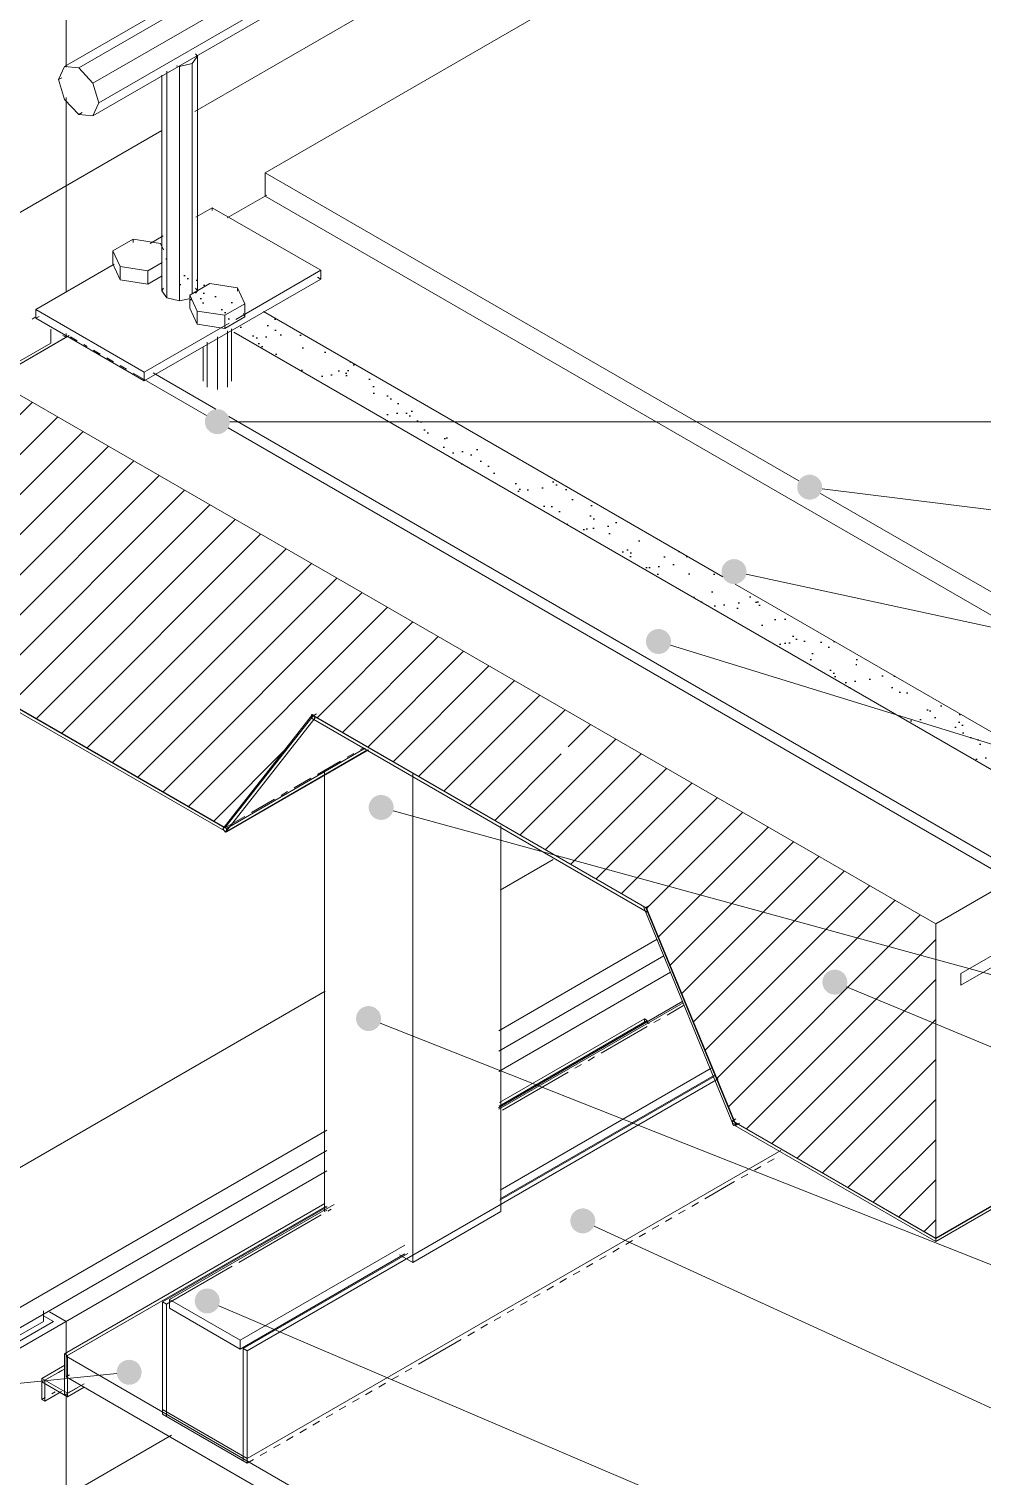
# Model space of a CAD drawing. Header units: millimetres. Extents: x 0 to 297, y 0 to 420.
# Drawn here: x 86.64 to 113.38, y 186.83 to 227.41 of the extents above; entities that cross this region are included whole.
import ezdxf

# ---------------------------------------------------------------- set-up
doc = ezdxf.new("R2010")
doc.units = ezdxf.units.MM
for name, color, linetype in [('2-DETALLES-ARISTAS', 7, 'Continuous'), ('2-DETALLES-RAYADOS', 8, 'Continuous'), ('3-TEXTOS', 7, 'Continuous')]:
    doc.layers.add(name, color=color, linetype=linetype)

msp = doc.modelspace()

# ---------------------------------------------------------------- hatches: boundary and pattern name
at = {"layer": '2-DETALLES-RAYADOS'}
h = msp.add_hatch(dxfattribs=at)
h.set_pattern_fill('ANSI31', scale=0.25)
h.paths.add_polyline_path([(103.956, 202.782), (103.966, 202.758), (103.985, 202.747), (103.985, 202.747), (103.985, 202.712), (106.441, 196.757), (112.075, 193.505), (112.075, 193.505), (112.075, 202.315), (112.075, 202.315), (75.588, 223.38), (75.588, 219.694), (75.616, 219.684), (75.647, 219.669), (75.676, 219.651), (75.704, 219.631), (75.729, 219.608), (75.753, 219.582), (75.773, 219.555), (75.79, 219.525), (75.805, 219.494), (75.817, 219.462), (75.825, 219.429), (75.83, 219.395), (75.832, 219.36), (75.83, 219.326), (75.825, 219.292), (75.817, 219.259), (75.805, 219.226), (75.79, 219.195), (75.773, 219.166), (75.753, 219.138), (75.729, 219.113), (75.704, 219.09), (75.676, 219.069), (75.647, 219.052), (75.616, 219.037), (75.588, 219.027), (75.588, 214.562), (75.573, 214.567), (75.585, 214.563), (75.588, 214.562), (92.134, 205.009), (94.567, 208.099), (94.567, 208.185), (103.931, 202.779)])
h.paths.add_polyline_path([(101.805, 207.245), (101.805, 207.245), (101.857, 207.071), (101.805, 206.956), (101.68, 206.969), (101.68, 206.969), (101.68, 206.969), (101.555, 207.1), (101.555, 207.1), (101.503, 207.275), (101.555, 207.389), (101.68, 207.377), (101.68, 207.377), (101.68, 207.377)])
h.paths.add_polyline_path([(109.594, 200.649), (109.589, 200.615), (109.581, 200.582), (109.569, 200.549), (109.555, 200.518), (109.537, 200.489), (109.517, 200.461), (109.493, 200.436), (109.468, 200.412), (109.44, 200.392), (109.411, 200.374), (109.38, 200.36), (109.347, 200.348), (109.314, 200.34), (109.28, 200.335), (109.246, 200.333), (109.211, 200.335), (109.178, 200.34), (109.145, 200.348), (109.112, 200.36), (109.081, 200.374), (109.051, 200.392), (109.024, 200.412), (108.998, 200.436), (108.975, 200.461), (108.955, 200.489), (108.937, 200.518), (108.923, 200.549), (108.911, 200.582), (108.903, 200.615), (108.898, 200.649), (108.896, 200.683), (108.898, 200.718), (108.903, 200.751), (108.911, 200.784), (108.923, 200.817), (108.937, 200.848), (108.955, 200.878), (108.975, 200.905), (108.998, 200.931), (109.024, 200.954), (109.051, 200.974), (109.081, 200.992), (109.112, 201.006), (109.145, 201.018), (109.178, 201.026), (109.211, 201.031), (109.246, 201.033), (109.28, 201.031), (109.314, 201.026), (109.347, 201.018), (109.38, 201.006), (109.411, 200.992), (109.44, 200.974), (109.468, 200.954), (109.493, 200.931), (109.517, 200.905), (109.537, 200.878), (109.555, 200.848), (109.569, 200.817), (109.581, 200.785), (109.589, 200.751), (109.594, 200.718), (109.596, 200.683)])
h = msp.add_hatch(dxfattribs=at)
h.set_pattern_fill('AR-SAND', scale=0.02)
h.paths.add_polyline_path([(90.437, 220.032), (116.317, 205.091), (116.317, 205.091), (116.317, 206.152), (116.317, 206.152), (106.453, 211.847), (106.452, 211.847), (106.418, 211.846), (106.383, 211.847), (106.349, 211.852), (106.316, 211.861), (106.284, 211.872), (106.252, 211.887), (106.223, 211.905), (106.196, 211.925), (106.17, 211.948), (106.147, 211.974), (106.126, 212.001), (106.109, 212.03), (106.099, 212.052), (90.437, 221.094), (90.437, 220.032), (90.437, 220.032), (90.437, 220.032)])
at = {"layer": '3-TEXTOS'}
h = msp.add_hatch(color=7, dxfattribs=at)
h.dxf.hatch_style = 1
h.paths.add_polyline_path([(92.272, 216.4), (92.27, 216.366), (92.265, 216.332), (92.257, 216.299), (92.245, 216.267), (92.231, 216.235), (92.213, 216.206), (92.193, 216.179), (92.169, 216.153), (92.144, 216.13), (92.116, 216.109), (92.087, 216.092), (92.056, 216.077), (92.023, 216.066), (91.99, 216.057), (91.956, 216.052), (91.922, 216.05), (91.887, 216.052), (91.854, 216.057), (91.821, 216.066), (91.788, 216.077), (91.757, 216.092), (91.727, 216.109), (91.7, 216.13), (91.674, 216.153), (91.651, 216.179), (91.631, 216.206), (91.613, 216.235), (91.599, 216.267), (91.587, 216.299), (91.579, 216.332), (91.574, 216.366), (91.572, 216.4), (91.574, 216.435), (91.579, 216.469), (91.587, 216.502), (91.599, 216.534), (91.613, 216.566), (91.631, 216.595), (91.651, 216.622), (91.674, 216.648), (91.7, 216.671), (91.727, 216.692), (91.757, 216.709), (91.788, 216.724), (91.821, 216.736), (91.854, 216.744), (91.887, 216.749), (91.922, 216.75), (91.956, 216.749), (91.99, 216.744), (92.023, 216.736), (92.056, 216.724), (92.087, 216.709), (92.116, 216.692), (92.144, 216.671), (92.169, 216.648), (92.193, 216.622), (92.213, 216.595), (92.231, 216.566), (92.245, 216.534), (92.257, 216.502), (92.265, 216.469), (92.27, 216.435)])
h = msp.add_hatch(color=7, dxfattribs=at)
h.dxf.hatch_style = 1
h.paths.add_polyline_path([(108.889, 214.563), (108.887, 214.529), (108.882, 214.495), (108.874, 214.462), (108.862, 214.429), (108.847, 214.398), (108.83, 214.369), (108.81, 214.341), (108.786, 214.316), (108.761, 214.293), (108.733, 214.272), (108.704, 214.255), (108.673, 214.24), (108.64, 214.228), (108.607, 214.22), (108.573, 214.215), (108.539, 214.213), (108.504, 214.215), (108.471, 214.22), (108.437, 214.228), (108.405, 214.24), (108.374, 214.255), (108.344, 214.272), (108.317, 214.293), (108.291, 214.316), (108.268, 214.341), (108.248, 214.369), (108.23, 214.398), (108.215, 214.429), (108.204, 214.462), (108.196, 214.495), (108.191, 214.529), (108.189, 214.563), (108.191, 214.598), (108.196, 214.632), (108.204, 214.665), (108.215, 214.697), (108.23, 214.729), (108.248, 214.758), (108.268, 214.785), (108.291, 214.811), (108.317, 214.834), (108.344, 214.854), (108.374, 214.872), (108.405, 214.887), (108.437, 214.898), (108.471, 214.907), (108.504, 214.912), (108.539, 214.913), (108.573, 214.912), (108.607, 214.907), (108.64, 214.898), (108.673, 214.887), (108.704, 214.872), (108.733, 214.854), (108.761, 214.834), (108.786, 214.811), (108.81, 214.785), (108.83, 214.758), (108.847, 214.729), (108.862, 214.697), (108.874, 214.665), (108.882, 214.632), (108.887, 214.598)])
h = msp.add_hatch(color=7, dxfattribs=at)
h.dxf.hatch_style = 1
h.paths.add_polyline_path([(106.768, 212.196), (106.766, 212.161), (106.761, 212.127), (106.753, 212.094), (106.741, 212.062), (106.726, 212.03), (106.709, 212.001), (106.688, 211.974), (106.665, 211.948), (106.639, 211.925), (106.612, 211.905), (106.583, 211.887), (106.551, 211.872), (106.519, 211.861), (106.486, 211.852), (106.452, 211.847), (106.418, 211.846), (106.383, 211.847), (106.349, 211.852), (106.316, 211.861), (106.284, 211.872), (106.252, 211.887), (106.223, 211.905), (106.196, 211.925), (106.17, 211.948), (106.147, 211.974), (106.126, 212.001), (106.109, 212.03), (106.094, 212.062), (106.083, 212.094), (106.074, 212.127), (106.069, 212.161), (106.068, 212.196), (106.069, 212.23), (106.074, 212.264), (106.083, 212.297), (106.094, 212.33), (106.109, 212.361), (106.126, 212.39), (106.147, 212.418), (106.17, 212.443), (106.196, 212.466), (106.223, 212.487), (106.252, 212.504), (106.284, 212.519), (106.316, 212.531), (106.349, 212.539), (106.383, 212.544), (106.418, 212.546), (106.452, 212.544), (106.486, 212.539), (106.519, 212.531), (106.551, 212.519), (106.583, 212.504), (106.612, 212.487), (106.639, 212.466), (106.665, 212.443), (106.688, 212.418), (106.709, 212.39), (106.726, 212.361), (106.741, 212.33), (106.753, 212.297), (106.761, 212.264), (106.766, 212.23)])
h = msp.add_hatch(color=7, dxfattribs=at)
h.dxf.hatch_style = 1
h.paths.add_polyline_path([(104.646, 210.236), (104.645, 210.202), (104.64, 210.168), (104.631, 210.135), (104.62, 210.102), (104.605, 210.071), (104.587, 210.042), (104.567, 210.014), (104.544, 209.989), (104.518, 209.965), (104.491, 209.945), (104.461, 209.927), (104.43, 209.913), (104.398, 209.901), (104.365, 209.893), (104.331, 209.888), (104.296, 209.886), (104.262, 209.888), (104.228, 209.893), (104.195, 209.901), (104.162, 209.913), (104.131, 209.927), (104.102, 209.945), (104.074, 209.965), (104.049, 209.989), (104.026, 210.014), (104.005, 210.042), (103.988, 210.071), (103.973, 210.102), (103.961, 210.135), (103.953, 210.168), (103.948, 210.202), (103.946, 210.236), (103.948, 210.27), (103.953, 210.304), (103.961, 210.337), (103.973, 210.37), (103.988, 210.401), (104.005, 210.431), (104.026, 210.458), (104.049, 210.484), (104.074, 210.507), (104.102, 210.527), (104.131, 210.545), (104.162, 210.559), (104.195, 210.571), (104.228, 210.579), (104.262, 210.584), (104.296, 210.586), (104.331, 210.584), (104.365, 210.579), (104.398, 210.571), (104.43, 210.559), (104.461, 210.545), (104.491, 210.527), (104.518, 210.507), (104.544, 210.484), (104.567, 210.458), (104.587, 210.431), (104.605, 210.401), (104.62, 210.37), (104.631, 210.337), (104.64, 210.304), (104.645, 210.27)])
h = msp.add_hatch(color=7, dxfattribs=at)
h.dxf.hatch_style = 1
h.paths.add_polyline_path([(96.868, 205.582), (96.866, 205.548), (96.861, 205.514), (96.853, 205.481), (96.841, 205.448), (96.827, 205.417), (96.809, 205.388), (96.789, 205.36), (96.766, 205.335), (96.74, 205.311), (96.713, 205.291), (96.683, 205.273), (96.652, 205.259), (96.62, 205.247), (96.586, 205.239), (96.553, 205.234), (96.518, 205.232), (96.484, 205.234), (96.45, 205.239), (96.417, 205.247), (96.384, 205.259), (96.353, 205.273), (96.324, 205.291), (96.296, 205.311), (96.271, 205.335), (96.247, 205.36), (96.227, 205.388), (96.21, 205.417), (96.195, 205.448), (96.183, 205.481), (96.175, 205.514), (96.17, 205.548), (96.168, 205.582), (96.17, 205.616), (96.175, 205.65), (96.183, 205.683), (96.195, 205.716), (96.21, 205.747), (96.227, 205.777), (96.247, 205.804), (96.271, 205.83), (96.296, 205.853), (96.324, 205.873), (96.353, 205.891), (96.384, 205.905), (96.417, 205.917), (96.45, 205.925), (96.484, 205.93), (96.518, 205.932), (96.553, 205.93), (96.586, 205.925), (96.62, 205.917), (96.652, 205.905), (96.683, 205.891), (96.713, 205.873), (96.74, 205.853), (96.766, 205.83), (96.789, 205.804), (96.809, 205.777), (96.827, 205.747), (96.841, 205.716), (96.853, 205.683), (96.861, 205.65), (96.866, 205.616)])
h = msp.add_hatch(color=7, dxfattribs=at)
h.dxf.hatch_style = 1
h.paths.add_polyline_path([(109.596, 200.683), (109.594, 200.649), (109.589, 200.615), (109.581, 200.582), (109.569, 200.549), (109.555, 200.518), (109.537, 200.489), (109.517, 200.461), (109.493, 200.436), (109.468, 200.412), (109.44, 200.392), (109.411, 200.374), (109.38, 200.36), (109.347, 200.348), (109.314, 200.34), (109.28, 200.335), (109.246, 200.333), (109.211, 200.335), (109.178, 200.34), (109.145, 200.348), (109.112, 200.36), (109.081, 200.374), (109.051, 200.392), (109.024, 200.412), (108.998, 200.436), (108.975, 200.461), (108.955, 200.489), (108.937, 200.518), (108.923, 200.549), (108.911, 200.582), (108.903, 200.615), (108.898, 200.649), (108.896, 200.683), (108.898, 200.718), (108.903, 200.751), (108.911, 200.784), (108.923, 200.817), (108.937, 200.848), (108.955, 200.878), (108.975, 200.905), (108.998, 200.931), (109.024, 200.954), (109.051, 200.974), (109.081, 200.992), (109.112, 201.006), (109.145, 201.018), (109.178, 201.026), (109.211, 201.031), (109.246, 201.033), (109.28, 201.031), (109.314, 201.026), (109.347, 201.018), (109.38, 201.006), (109.411, 200.992), (109.44, 200.974), (109.468, 200.954), (109.493, 200.931), (109.517, 200.905), (109.537, 200.878), (109.555, 200.848), (109.569, 200.817), (109.581, 200.785), (109.589, 200.751), (109.594, 200.718)])
h = msp.add_hatch(color=7, dxfattribs=at)
h.dxf.hatch_style = 1
h.paths.add_polyline_path([(96.515, 199.662), (96.513, 199.628), (96.508, 199.594), (96.5, 199.561), (96.488, 199.529), (96.473, 199.497), (96.456, 199.468), (96.435, 199.441), (96.412, 199.415), (96.386, 199.392), (96.359, 199.371), (96.33, 199.354), (96.299, 199.339), (96.266, 199.327), (96.233, 199.319), (96.199, 199.314), (96.165, 199.312), (96.13, 199.314), (96.096, 199.319), (96.063, 199.327), (96.031, 199.339), (95.999, 199.354), (95.97, 199.371), (95.943, 199.392), (95.917, 199.415), (95.894, 199.441), (95.874, 199.468), (95.856, 199.497), (95.841, 199.529), (95.83, 199.561), (95.821, 199.594), (95.816, 199.628), (95.815, 199.662), (95.816, 199.697), (95.821, 199.731), (95.83, 199.764), (95.841, 199.796), (95.856, 199.828), (95.874, 199.857), (95.894, 199.884), (95.917, 199.91), (95.943, 199.933), (95.97, 199.954), (95.999, 199.971), (96.031, 199.986), (96.063, 199.997), (96.096, 200.006), (96.13, 200.011), (96.165, 200.012), (96.199, 200.011), (96.233, 200.006), (96.266, 199.997), (96.299, 199.986), (96.33, 199.971), (96.359, 199.954), (96.386, 199.933), (96.412, 199.91), (96.435, 199.884), (96.456, 199.857), (96.473, 199.828), (96.488, 199.796), (96.5, 199.764), (96.508, 199.731), (96.513, 199.697)])
h = msp.add_hatch(color=7, dxfattribs=at)
h.dxf.hatch_style = 1
h.paths.add_polyline_path([(102.525, 193.988), (102.523, 193.953), (102.518, 193.92), (102.51, 193.886), (102.498, 193.854), (102.484, 193.823), (102.466, 193.793), (102.446, 193.766), (102.422, 193.74), (102.397, 193.717), (102.369, 193.697), (102.34, 193.679), (102.309, 193.664), (102.276, 193.653), (102.243, 193.645), (102.209, 193.64), (102.175, 193.638), (102.14, 193.64), (102.107, 193.645), (102.073, 193.653), (102.041, 193.664), (102.01, 193.679), (101.98, 193.697), (101.953, 193.717), (101.927, 193.74), (101.904, 193.766), (101.884, 193.793), (101.866, 193.823), (101.852, 193.854), (101.84, 193.886), (101.832, 193.92), (101.827, 193.953), (101.825, 193.988), (101.827, 194.022), (101.832, 194.056), (101.84, 194.089), (101.852, 194.122), (101.866, 194.153), (101.884, 194.182), (101.904, 194.21), (101.927, 194.235), (101.953, 194.259), (101.98, 194.279), (102.01, 194.296), (102.041, 194.311), (102.073, 194.323), (102.107, 194.331), (102.14, 194.336), (102.175, 194.338), (102.209, 194.336), (102.243, 194.331), (102.276, 194.323), (102.309, 194.311), (102.34, 194.296), (102.369, 194.279), (102.397, 194.259), (102.422, 194.235), (102.446, 194.21), (102.466, 194.182), (102.484, 194.153), (102.498, 194.122), (102.51, 194.089), (102.518, 194.056), (102.523, 194.022)])
h = msp.add_hatch(color=7, dxfattribs=at)
h.dxf.hatch_style = 1
h.paths.add_polyline_path([(91.989, 191.742), (91.987, 191.708), (91.982, 191.674), (91.974, 191.641), (91.962, 191.609), (91.948, 191.577), (91.93, 191.548), (91.91, 191.521), (91.887, 191.495), (91.861, 191.472), (91.834, 191.451), (91.804, 191.434), (91.773, 191.419), (91.741, 191.408), (91.707, 191.399), (91.674, 191.394), (91.639, 191.392), (91.605, 191.394), (91.571, 191.399), (91.538, 191.408), (91.505, 191.419), (91.474, 191.434), (91.445, 191.451), (91.417, 191.472), (91.392, 191.495), (91.368, 191.521), (91.348, 191.548), (91.33, 191.577), (91.316, 191.609), (91.304, 191.641), (91.296, 191.674), (91.291, 191.708), (91.289, 191.742), (91.291, 191.777), (91.296, 191.811), (91.304, 191.844), (91.316, 191.876), (91.33, 191.908), (91.348, 191.937), (91.368, 191.964), (91.392, 191.99), (91.417, 192.013), (91.445, 192.034), (91.474, 192.051), (91.505, 192.066), (91.538, 192.078), (91.571, 192.086), (91.605, 192.091), (91.639, 192.092), (91.674, 192.091), (91.707, 192.086), (91.741, 192.078), (91.773, 192.066), (91.804, 192.051), (91.834, 192.034), (91.861, 192.013), (91.887, 191.99), (91.91, 191.964), (91.93, 191.937), (91.948, 191.908), (91.962, 191.876), (91.974, 191.844), (91.982, 191.811), (91.987, 191.777)])
h = msp.add_hatch(color=7, dxfattribs=at)
h.dxf.hatch_style = 1
h.paths.add_polyline_path([(89.797, 189.742), (89.795, 189.708), (89.79, 189.674), (89.782, 189.641), (89.77, 189.608), (89.756, 189.577), (89.738, 189.548), (89.718, 189.52), (89.695, 189.495), (89.669, 189.471), (89.642, 189.451), (89.612, 189.433), (89.581, 189.419), (89.549, 189.407), (89.515, 189.399), (89.482, 189.394), (89.447, 189.392), (89.413, 189.394), (89.379, 189.399), (89.346, 189.407), (89.313, 189.419), (89.282, 189.433), (89.253, 189.451), (89.225, 189.471), (89.2, 189.495), (89.176, 189.52), (89.156, 189.548), (89.138, 189.577), (89.124, 189.608), (89.112, 189.641), (89.104, 189.674), (89.099, 189.708), (89.097, 189.742), (89.099, 189.777), (89.104, 189.81), (89.112, 189.844), (89.124, 189.876), (89.138, 189.907), (89.156, 189.937), (89.176, 189.964), (89.2, 189.99), (89.225, 190.013), (89.253, 190.033), (89.282, 190.051), (89.313, 190.065), (89.346, 190.077), (89.379, 190.085), (89.413, 190.09), (89.447, 190.092), (89.482, 190.09), (89.515, 190.085), (89.549, 190.077), (89.581, 190.065), (89.612, 190.051), (89.642, 190.033), (89.669, 190.013), (89.695, 189.99), (89.718, 189.964), (89.738, 189.937), (89.756, 189.907), (89.77, 189.876), (89.782, 189.844), (89.79, 189.81), (89.795, 189.777)])

# ---------------------------------------------------------------- linework, layer by layer
at = {"layer": '2-DETALLES-ARISTAS', "color": 7, "lineweight": 18}
for p, q in [((87.633, 226.359), (112.382, 240.648)), ((88.033, 226.32), (112.782, 240.608)), ((88.599, 225.34), (113.347, 239.628)), ((88.433, 224.973), (113.182, 239.262)), ((91.288, 225.096), (110.66, 236.281)), ((93.266, 223.38), (110.943, 233.586)), ((87.679, 232.321), (87.679, 226.344)), ((88.433, 225.897), (94.095, 229.166)), ((90.861, 226.357), (91.215, 226.442)), ((91.215, 226.442), (91.361, 226.646)), ((91.215, 226.442), (91.215, 219.975)), ((91.361, 226.646), (91.313, 226.714)), ((91.361, 226.646), (91.361, 220.073)), ((87.633, 226.359), (87.467, 225.993)), ((87.467, 225.993), (87.56, 226.046)), ((88.033, 226.32), (87.633, 226.359)), ((88.433, 225.897), (88.033, 226.32)), ((90.361, 226.116), (90.361, 220.073)), ((90.508, 219.869), (90.508, 226.23)), ((90.773, 226.379), (90.861, 226.357)), ((90.861, 226.357), (90.861, 219.785)), ((87.467, 225.993), (87.633, 225.435)), ((88.599, 225.34), (88.433, 225.897)), ((87.633, 225.435), (88.033, 225.013)), ((87.679, 225.49), (87.679, 220.048)), ((88.433, 224.973), (88.599, 225.34)), ((88.126, 225.067), (88.033, 225.013)), ((88.033, 225.013), (88.433, 224.973)), ((85.912, 221.992), (90.361, 224.561)), ((75.588, 223.38), (112.075, 202.315)), ((93.266, 223.38), (108.235, 214.737)), ((93.266, 222.727), (93.266, 223.38)), ((91.322, 222.136), (91.781, 222.4)), ((94.821, 220.645), (91.781, 222.4)), ((91.781, 222.4), (91.781, 222.319)), ((92.2, 222.112), (93.314, 222.755)), ((119.146, 207.785), (93.266, 222.727)), ((90.039, 221.395), (90.406, 221.607)), ((89.558, 221.52), (88.993, 221.193)), ((88.993, 221.193), (88.993, 220.826)), ((88.993, 221.193), (89.2, 220.747)), ((89.558, 221.52), (89.558, 221.428)), ((90.331, 221.4), (89.558, 221.52)), ((90.414, 221.222), (90.331, 221.4)), ((86.831, 219.543), (89.031, 220.813)), ((89.2, 220.38), (88.993, 220.826)), ((89.973, 220.627), (90.377, 220.861)), ((89.2, 220.38), (89.2, 220.747)), ((89.2, 220.747), (89.973, 220.627)), ((89.973, 220.26), (89.2, 220.38)), ((89.872, 217.542), (94.821, 220.4)), ((89.973, 220.627), (89.973, 220.26)), ((90.377, 220.493), (89.973, 220.26)), ((92.438, 219.269), (94.821, 220.645)), ((94.729, 220.453), (94.821, 220.4)), ((94.821, 220.4), (94.821, 220.645)), ((90.361, 220.073), (90.41, 220.141)), ((90.508, 219.869), (90.361, 220.073)), ((91.715, 220.275), (91.149, 219.948)), ((91.149, 219.948), (91.149, 219.58)), ((91.149, 219.948), (91.356, 219.502)), ((91.313, 220.141), (91.361, 220.073)), ((91.361, 220.073), (91.313, 220.005)), ((92.488, 220.155), (91.715, 220.275)), ((92.488, 220.155), (92.488, 220.063)), ((92.695, 219.709), (92.488, 220.155)), ((86.831, 219.543), (89.872, 217.787)), ((86.831, 219.298), (86.831, 219.543)), ((90.861, 219.785), (90.508, 219.869)), ((91.127, 219.848), (90.861, 219.785)), ((91.356, 219.134), (91.149, 219.58)), ((92.129, 219.382), (92.695, 219.709)), ((92.695, 219.709), (92.695, 219.341)), ((86.725, 219.277), (86.813, 219.328)), ((86.923, 219.351), (86.831, 219.298)), ((89.872, 217.542), (86.831, 219.298)), ((89.872, 217.787), (92.255, 219.163)), ((91.356, 219.134), (91.356, 219.502)), ((91.356, 219.502), (92.129, 219.382)), ((92.129, 219.382), (92.129, 219.015)), ((92.695, 219.341), (92.129, 219.015)), ((92.653, 219.431), (92.695, 219.341)), ((93.22, 219.487), (106.099, 212.052)), ((85.912, 217.746), (87.766, 218.817)), ((85.912, 217.746), (87.679, 218.767)), ((87.255, 218.604), (87.255, 218.996)), ((87.679, 218.767), (87.587, 218.82)), ((87.679, 218.874), (87.679, 218.767)), ((87.989, 218.67), (87.803, 218.777)), ((92.129, 219.015), (91.356, 219.134)), ((91.922, 218.775), (91.922, 217.301)), ((92.205, 218.947), (92.205, 217.369)), ((92.322, 219.006), (92.322, 217.532)), ((116.317, 205.091), (92.385, 218.908)), ((85.841, 217.787), (87.255, 218.604)), ((88.266, 218.51), (88.174, 218.563)), ((88.637, 218.296), (88.452, 218.403)), ((91.522, 218.479), (91.522, 217.532)), ((91.639, 217.369), (91.639, 218.632)), ((89.007, 218.082), (88.822, 218.189)), ((89.378, 217.868), (89.192, 217.975)), ((91.619, 216.574), (89.563, 217.761)), ((89.872, 217.787), (89.872, 217.542)), ((90.118, 217.767), (91.883, 216.748)), ((92.242, 216.541), (114.196, 203.866)), ((112.075, 202.315), (136.823, 216.603)), ((114.196, 203.539), (92.224, 216.225)), ((112.782, 200.926), (136.823, 214.807)), ((75.546, 214.595), (92.177, 204.993)), ((92.177, 204.895), (75.546, 214.497)), ((92.134, 205.009), (75.588, 214.562)), ((108.841, 214.388), (119.146, 208.438)), ((112.782, 200.6), (136.823, 214.48)), ((106.453, 211.847), (116.317, 206.152)), ((92.076, 204.986), (94.596, 208.187)), ((94.567, 208.185), (103.985, 202.747)), ((94.567, 208.087), (94.567, 208.185)), ((94.596, 208.187), (94.668, 208.093)), ((94.609, 208.152), (94.702, 208.206)), ((94.609, 208.152), (92.134, 205.009)), ((94.668, 208.093), (92.148, 204.893)), ((103.985, 202.649), (94.567, 208.087)), ((103.943, 202.764), (94.609, 208.152)), ((112.075, 193.505), (136.823, 207.793)), ((112.075, 193.496), (136.823, 207.785)), ((112.075, 193.407), (136.823, 207.695)), ((96.134, 207.194), (92.148, 204.893)), ((92.177, 204.993), (96.07, 207.24)), ((92.177, 204.895), (96.162, 207.196)), ((95.564, 206.989), (95.749, 207.096)), ((95.935, 207.203), (96.027, 207.257)), ((94.73, 206.507), (95.378, 206.882)), ((94.927, 194.252), (94.927, 206.567)), ((94.081, 206.133), (94.544, 206.4)), ((97.402, 206.53), (97.402, 192.823)), ((92.876, 205.437), (93.525, 205.812)), ((93.71, 205.919), (93.895, 206.026)), ((92.148, 204.893), (92.076, 204.986)), ((92.134, 205.009), (92.69, 205.33)), ((92.177, 204.993), (92.177, 204.895)), ((99.877, 205.067), (99.877, 194.252)), ((99.861, 203.264), (101.344, 204.121)), ((103.884, 202.772), (103.956, 202.782)), ((106.404, 196.662), (103.884, 202.772)), ((106.418, 196.762), (103.943, 202.764)), ((103.956, 202.782), (104.049, 202.836)), ((103.956, 202.782), (106.476, 196.672)), ((103.985, 202.747), (103.985, 202.649)), ((112.075, 202.315), (112.075, 193.496)), ((99.816, 199.319), (104.265, 201.888)), ((99.816, 198.748), (104.45, 201.423)), ((99.816, 198.176), (104.635, 200.959)), ((112.782, 200.926), (112.782, 200.6)), ((83.083, 193.578), (94.948, 200.428)), ((104.981, 200.146), (99.806, 197.158)), ((99.819, 197.117), (104.994, 200.104)), ((104.539, 199.76), (105.002, 200.027)), ((99.827, 197.203), (103.985, 199.604)), ((103.901, 199.653), (99.835, 197.305)), ((99.877, 197.232), (103.943, 199.579)), ((102.691, 198.693), (103.985, 199.44)), ((103.901, 199.653), (103.901, 199.547)), ((103.985, 199.604), (103.901, 199.653)), ((104.036, 199.526), (103.943, 199.579)), ((104.17, 199.547), (104.355, 199.654)), ((102.322, 198.48), (102.507, 198.587)), ((99.851, 194.571), (105.857, 198.039)), ((99.859, 194.853), (105.773, 198.268)), ((99.859, 194.608), (105.865, 198.076)), ((99.919, 197.093), (101.767, 198.16)), ((101.952, 198.267), (102.137, 198.373)), ((92.757, 190.345), (105.971, 197.974)), ((106.375, 196.795), (106.468, 196.849)), ((85.912, 191.292), (94.996, 196.536)), ((106.375, 196.795), (112.075, 193.505)), ((106.375, 196.697), (106.375, 196.795)), ((106.468, 196.751), (106.375, 196.697)), ((112.075, 193.407), (106.375, 196.697)), ((106.404, 196.662), (106.497, 196.715)), ((106.476, 196.672), (106.404, 196.662)), ((112.075, 193.496), (106.418, 196.762)), ((106.476, 196.672), (106.569, 196.726)), ((85.912, 190.72), (94.996, 195.965)), ((92.757, 187.324), (107.726, 195.966)), ((107.357, 195.622), (107.541, 195.729)), ((107.541, 195.729), (107.357, 195.622)), ((85.912, 190.149), (94.996, 195.393)), ((106.617, 195.196), (106.802, 195.302)), ((106.802, 195.302), (106.617, 195.196)), ((106.987, 195.409), (107.172, 195.516)), ((107.172, 195.516), (106.987, 195.409)), ((105.601, 194.609), (106.433, 195.089)), ((106.433, 195.089), (105.601, 194.609)), ((94.937, 194.478), (87.637, 190.263)), ((87.679, 190.19), (94.98, 194.404)), ((95.001, 194.384), (90.381, 191.716)), ((90.579, 191.782), (95.199, 194.449)), ((105.231, 194.395), (105.416, 194.502)), ((105.416, 194.502), (105.231, 194.395)), ((87.722, 190.214), (94.93, 194.375)), ((92.527, 192.825), (94.837, 194.159)), ((94.998, 194.292), (94.927, 194.252)), ((95.022, 194.265), (95.114, 194.319)), ((97.402, 192.823), (99.877, 194.252)), ((104.492, 193.969), (104.677, 194.075)), ((104.677, 194.075), (104.492, 193.969)), ((104.862, 194.182), (105.047, 194.289)), ((105.047, 194.289), (104.862, 194.182)), ((103.753, 193.542), (103.938, 193.648)), ((103.938, 193.648), (103.753, 193.542)), ((104.122, 193.755), (104.307, 193.862)), ((104.307, 193.862), (104.122, 193.755)), ((92.559, 190.639), (97.179, 193.306)), ((103.014, 193.115), (103.198, 193.222)), ((103.198, 193.222), (103.014, 193.115)), ((103.383, 193.328), (103.568, 193.435)), ((103.568, 193.435), (103.383, 193.328)), ((112.075, 193.505), (112.075, 193.407)), ((92.559, 190.394), (97.179, 193.061)), ((92.643, 190.41), (97.264, 193.078)), ((97.036, 193.034), (97.402, 192.823)), ((102.274, 192.688), (102.459, 192.795)), ((102.459, 192.795), (102.274, 192.688)), ((102.644, 192.902), (102.829, 193.008)), ((102.829, 193.008), (102.644, 192.902)), ((90.494, 191.651), (92.342, 192.718)), ((101.535, 192.261), (101.72, 192.368)), ((101.72, 192.368), (101.535, 192.261)), ((101.905, 192.475), (102.09, 192.581)), ((102.09, 192.581), (101.905, 192.475)), ((101.165, 192.048), (101.35, 192.155)), ((101.35, 192.155), (101.165, 192.048)), ((90.381, 188.565), (90.381, 191.716)), ((90.381, 191.716), (90.494, 191.651)), ((90.494, 191.651), (90.494, 188.499)), ((90.579, 191.782), (92.559, 190.639)), ((90.579, 191.537), (90.579, 191.782)), ((100.426, 191.621), (100.611, 191.728)), ((100.611, 191.728), (100.426, 191.621)), ((100.796, 191.835), (100.981, 191.941)), ((100.981, 191.941), (100.796, 191.835)), ((85.629, 190.353), (87.043, 191.169)), ((85.735, 190.251), (87.326, 191.169)), ((87.679, 191.169), (85.912, 190.149)), ((87.043, 191.169), (87.043, 191.463)), ((87.326, 191.169), (87.048, 191.33)), ((87.218, 191.436), (87.679, 191.169)), ((87.679, 191.169), (87.679, 190.098)), ((92.559, 190.394), (90.579, 191.537)), ((99.687, 191.194), (99.872, 191.301)), ((99.872, 191.301), (99.687, 191.194)), ((100.057, 191.408), (100.241, 191.514)), ((100.241, 191.514), (100.057, 191.408)), ((98.948, 190.767), (99.133, 190.874)), ((99.133, 190.874), (98.948, 190.767)), ((99.317, 190.981), (99.502, 191.088)), ((99.502, 191.088), (99.317, 190.981)), ((92.559, 190.639), (92.559, 190.394)), ((92.643, 190.41), (92.757, 190.345)), ((92.643, 187.258), (92.643, 190.41)), ((92.757, 190.345), (92.757, 187.193)), ((97.562, 189.967), (98.763, 190.661)), ((98.763, 190.661), (97.562, 189.967)), ((87.001, 189.569), (87.648, 189.942)), ((87.648, 189.942), (87.001, 189.569)), ((87.637, 189.104), (87.637, 190.263)), ((87.637, 190.263), (87.722, 190.214)), ((87.679, 190.19), (112.075, 176.105)), ((87.679, 189.618), (87.679, 190.19)), ((87.722, 190.214), (87.722, 189.055)), ((87.001, 189.471), (87.278, 189.631)), ((87.001, 189.569), (87.722, 189.153)), ((87.001, 189.471), (87.001, 189.569)), ((87.001, 188.981), (87.001, 189.569)), ((87.001, 189.569), (87.086, 189.52)), ((87.086, 189.52), (87.64, 189.84)), ((87.086, 189.52), (87.086, 188.932)), ((87.463, 189.738), (87.555, 189.791)), ((87.772, 189.671), (87.679, 189.618)), ((112.075, 175.533), (87.679, 189.618)), ((96.822, 189.54), (97.007, 189.647)), ((97.007, 189.647), (96.822, 189.54)), ((97.192, 189.754), (97.377, 189.861)), ((97.377, 189.861), (97.192, 189.754)), ((87.722, 189.055), (87.001, 189.471)), ((87.086, 188.932), (87.548, 189.199)), ((87.278, 189.141), (87.37, 189.195)), ((87.637, 189.104), (88.007, 189.317)), ((87.679, 189.134), (87.679, 174.35)), ((88.184, 189.419), (87.722, 189.153)), ((87.722, 189.055), (88.184, 189.321)), ((87.722, 189.055), (88.184, 189.321)), ((87.722, 189.153), (87.722, 189.055)), ((96.083, 189.114), (96.268, 189.22)), ((96.268, 189.22), (96.083, 189.114)), ((96.453, 189.327), (96.638, 189.434)), ((96.638, 189.434), (96.453, 189.327)), ((87.001, 188.981), (87.093, 189.034)), ((87.086, 188.932), (87.001, 188.981)), ((87.722, 189.055), (87.637, 189.104)), ((95.344, 188.687), (95.529, 188.794)), ((95.529, 188.794), (95.344, 188.687)), ((95.714, 188.9), (95.898, 189.007)), ((95.898, 189.007), (95.714, 188.9)), ((90.381, 188.695), (92.757, 187.324)), ((90.381, 188.565), (90.381, 188.695)), ((90.494, 188.499), (90.381, 188.565)), ((92.757, 187.193), (90.381, 188.565)), ((94.605, 188.26), (94.789, 188.367)), ((94.789, 188.367), (94.605, 188.26)), ((94.974, 188.473), (95.159, 188.58)), ((95.159, 188.58), (94.974, 188.473)), ((85.912, 185.25), (90.639, 187.979)), ((93.865, 187.833), (94.05, 187.94)), ((94.05, 187.94), (93.865, 187.833)), ((94.235, 188.047), (94.42, 188.153)), ((94.42, 188.153), (94.235, 188.047)), ((93.126, 187.406), (93.311, 187.513)), ((93.311, 187.513), (93.126, 187.406)), ((93.496, 187.62), (93.681, 187.727)), ((93.681, 187.727), (93.496, 187.62)), ((92.757, 187.193), (92.643, 187.258)), ((92.757, 187.324), (92.757, 187.193)), ((92.757, 187.193), (92.941, 187.3)), ((92.941, 187.3), (92.757, 187.193))]:
    msp.add_line(p, q, dxfattribs=at)
at = {"layer": '3-TEXTOS', "color": 7, "lineweight": 15}
for points in [[(92.272, 216.4), (138.823, 216.4), (142.223, 216.4)], [(108.886, 214.52), (138.823, 210.801), (142.223, 210.801)], [(106.759, 212.122), (138.823, 205.201), (142.223, 205.201)], [(104.631, 210.133), (138.823, 199.601), (142.223, 199.601)], [(96.855, 205.49), (138.823, 194.001), (142.223, 194.001)], [(109.569, 200.549), (138.823, 188.401), (142.223, 188.401)], [(96.49, 199.534), (138.823, 182.801), (142.223, 182.801)], [(102.493, 193.842), (138.823, 177.201), (142.223, 177.201)], [(91.961, 191.605), (138.823, 171.601), (142.223, 171.601)], [(89.099, 189.707), (66.177, 187.4), (62.777, 187.4)]]:
    msp.add_lwpolyline(points, dxfattribs=at)

doc.saveas('drawing.dxf')
